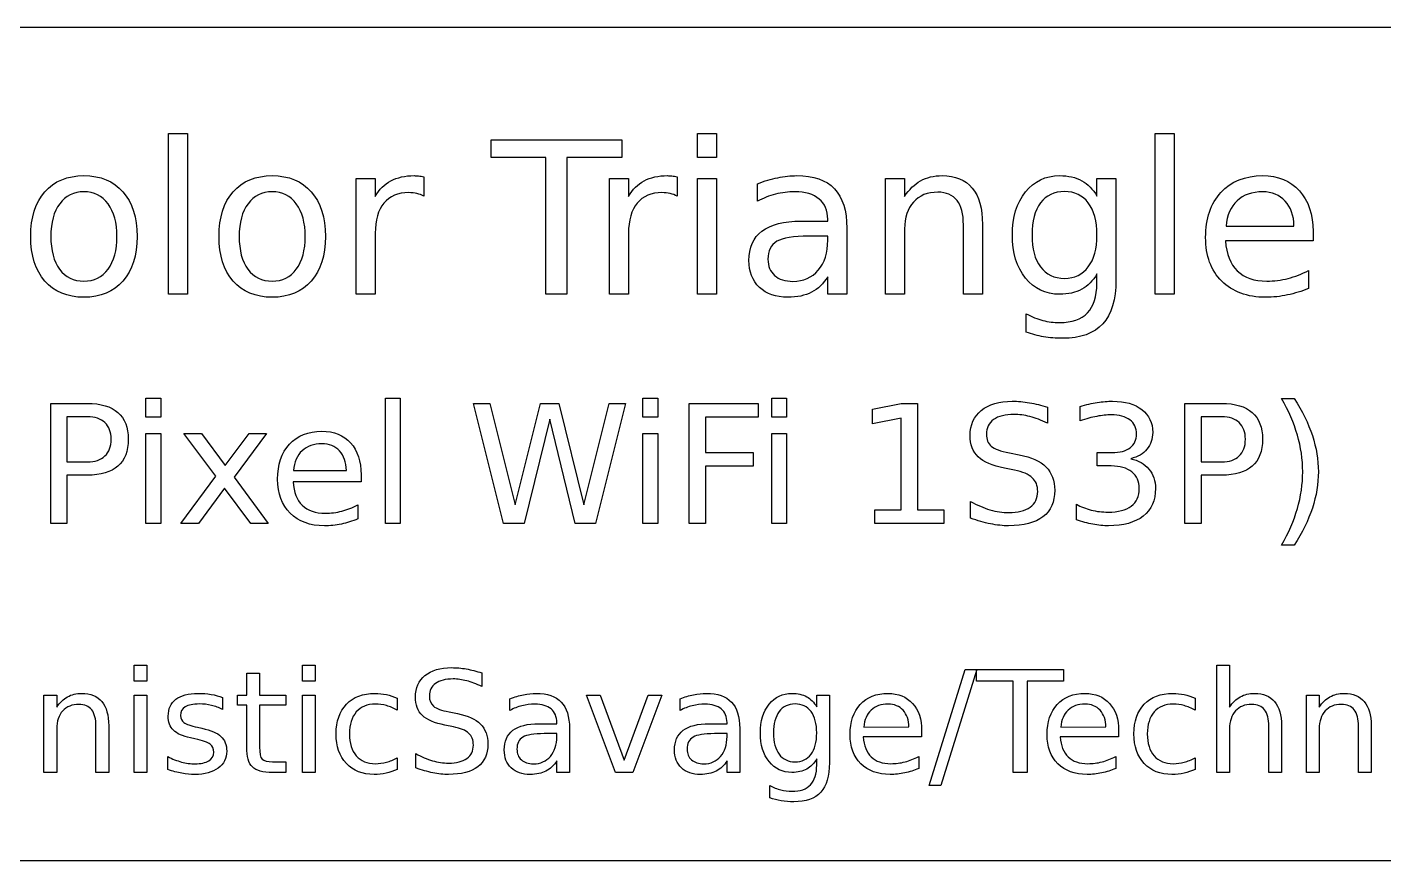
# Model space of a CAD drawing. Extents: x -29 to 538, y 574 to 910.
# Drawn here: x 142.74 to 183.41, y 573.68 to 598.68 of the extents above; entities that cross this region are included whole.
import ezdxf

# ---------------------------------------------------------------- set-up
doc = ezdxf.new("R2010")
doc.units = 0
doc.layers.get('0').update_dxf_attribs({"linetype": 'CONTINUOUS'})

msp = doc.modelspace()

# ---------------------------------------------------------------- linework, layer by layer
at = {"color": 7}
for p, q in [((111.646548, 598.683546), (203.396542, 598.683538)), ((146.983514, 590.673246), (146.983519, 595.497755)), ((146.983519, 595.497755), (147.554026, 595.497763)), ((147.554026, 595.497763), (147.55403, 590.673249)), ((156.648044, 595.302423), (160.564084, 595.302423)), ((156.648045, 594.775325), (156.648044, 595.302423)), ((160.564084, 595.302423), (160.564085, 594.775325)), ((162.833714, 595.497758), (163.404216, 595.497757)), ((162.833715, 594.775319), (162.833714, 595.497758)), ((163.404216, 595.497757), (163.404217, 594.775318)), ((176.550688, 595.497773), (177.121198, 595.497767)), ((176.550691, 590.673259), (176.550688, 595.497773)), ((177.121198, 595.497767), (177.121193, 590.673258)), ((158.291354, 594.77532), (156.648045, 594.775325)), ((158.291357, 590.673245), (158.291354, 594.77532)), ((160.564085, 594.775325), (158.920771, 594.775322)), ((158.920771, 594.775322), (158.920773, 590.673246)), ((163.404217, 594.775318), (162.833715, 594.775319)), ((144.447242, 594.229615), (144.447242, 594.229615)), ((150.090308, 594.229612), (150.090308, 594.229612)), ((152.604861, 594.145865), (153.178473, 594.14587)), ((152.604862, 590.673207), (152.604861, 594.145865)), ((153.178473, 594.14587), (153.178468, 593.606362)), ((154.635783, 594.198646), (154.638863, 593.6126)), ((160.195093, 590.673212), (160.195092, 594.145871)), ((160.195092, 594.145871), (160.768699, 594.145867)), ((160.768699, 594.145867), (160.768699, 593.606367)), ((162.226009, 594.198642), (162.229103, 593.612601)), ((162.833709, 590.673249), (162.833717, 594.145903)), ((162.833717, 594.145903), (163.404219, 594.145901)), ((163.404219, 594.145901), (163.40422, 590.673243)), ((168.467488, 590.673261), (168.467487, 594.14592)), ((168.467487, 594.14592), (169.041094, 594.145916)), ((169.041094, 594.145916), (169.041094, 593.606416)), ((174.80508, 594.145912), (175.375587, 594.14592)), ((174.805081, 593.618814), (174.80508, 594.145912)), ((175.375587, 594.14592), (175.375583, 591.104233)), ((144.447252, 593.745952), (144.447237, 593.745926)), ((150.090273, 593.74587), (150.090303, 593.745922)), ((164.632037, 593.460645), (164.632041, 593.987752)), ((165.940505, 592.865358), (166.740451, 592.865366)), ((166.740451, 592.865366), (166.740439, 592.921145)), ((153.178468, 592.502561), (153.178474, 590.673212)), ((160.768702, 592.502553), (160.7687, 590.673208)), ((167.310949, 592.654496), (167.310964, 592.654522)), ((167.310964, 592.654522), (167.310954, 590.673246)), ((169.041094, 592.635937), (169.0411, 590.673266)), ((170.805319, 590.673243), (170.805318, 592.750642)), ((171.37583, 592.769238), (171.375826, 590.673251)), ((171.37584, 592.769255), (171.37583, 592.769238)), ((174.805073, 592.44988), (174.805073, 592.44988)), ((178.677693, 592.716535), (180.711677, 592.719639)), ((181.28218, 592.552218), (181.282188, 592.552213)), ((181.282188, 592.552213), (181.282181, 592.273161)), ((166.740405, 592.418905), (166.17305, 592.418878)), ((166.740439, 592.291764), (166.740405, 592.418905)), ((181.282181, 592.273161), (178.659082, 592.27316)), ((174.805072, 591.001898), (174.805073, 591.28406)), ((181.148856, 591.389494), (181.148856, 590.849995)), ((166.740452, 590.673247), (166.740451, 591.200346)), ((147.55403, 590.673249), (146.983514, 590.673246)), ((153.178474, 590.673212), (152.604862, 590.673207)), ((158.920773, 590.673246), (158.291357, 590.673245)), ((160.7687, 590.673208), (160.195093, 590.673212)), ((163.40422, 590.673243), (162.833709, 590.673249)), ((167.310954, 590.673246), (166.740452, 590.673247)), ((169.0411, 590.673266), (168.467488, 590.673261)), ((171.375826, 590.673251), (170.805319, 590.673243)), ((177.121193, 590.673258), (176.550691, 590.673259)), ((172.690477, 589.535333), (172.69048, 590.090338)), ((146.30658, 587.553403), (146.750312, 587.553408)), ((146.306585, 586.991512), (146.30658, 587.553403)), ((146.750312, 587.553408), (146.750312, 586.991508)), ((153.483402, 587.553402), (153.927133, 587.553408)), ((153.483404, 583.801006), (153.483402, 587.553402)), ((153.927133, 587.553408), (153.927135, 583.801011)), ((161.200417, 587.553405), (161.644148, 587.55341)), ((161.200422, 586.991514), (161.200417, 587.553405)), ((161.644148, 587.55341), (161.644148, 586.99151)), ((165.058923, 586.991513), (165.058927, 587.5534)), ((165.058927, 587.5534), (165.502658, 587.553405)), ((165.502658, 587.553405), (165.502649, 586.991509)), ((143.451284, 583.801005), (143.451289, 587.401474)), ((143.451289, 587.401474), (144.55096, 587.40148)), ((156.12407, 587.401474), (156.61603, 587.401474)), ((157.025994, 583.801011), (156.12407, 587.401474)), ((156.61603, 587.401474), (157.373263, 584.35808)), ((157.373263, 584.35808), (158.128079, 587.40148)), ((158.128079, 587.40148), (158.675508, 587.401475)), ((158.675508, 587.401475), (159.432741, 584.358081)), ((159.432741, 584.358081), (160.187558, 587.401481)), ((160.681928, 587.401475), (159.777597, 583.801009)), ((160.187558, 587.401481), (160.681928, 587.401475)), ((162.589478, 583.801009), (162.589483, 587.401478)), ((162.589483, 587.401478), (164.658603, 587.401478)), ((164.658603, 587.401478), (164.658609, 586.991509)), ((168.078202, 586.784118), (168.078206, 587.227844)), ((168.078206, 587.227844), (168.939137, 587.401481)), ((168.939137, 587.401481), (169.426267, 587.401475)), ((169.426267, 587.401475), (169.426269, 584.210979)), ((173.323369, 587.283314), (173.323365, 586.808226)), ((173.323447, 587.283349), (173.323369, 587.283314)), ((174.299965, 586.878028), (174.299968, 587.312113)), ((177.444707, 587.401441), (178.544386, 587.401441)), ((177.444716, 583.800976), (177.444707, 587.401441)), ((180.336143, 587.548575), (180.336187, 587.54855)), ((180.336187, 587.54855), (180.722029, 587.548549)), ((143.938423, 587.001155), (143.938422, 585.648273)), ((144.55095, 587.001162), (143.938423, 587.001155)), ((146.750312, 586.991508), (146.306585, 586.991512)), ((158.405412, 586.926394), (157.638538, 583.801009)), ((159.165053, 583.801012), (158.405412, 586.926394)), ((161.644148, 586.99151), (161.200422, 586.991514)), ((164.658609, 586.991509), (163.076616, 586.991517)), ((163.076616, 586.991517), (163.076621, 585.930425)), ((165.502649, 586.991509), (165.058923, 586.991513)), ((168.943958, 586.957752), (168.078202, 586.784118)), ((168.943959, 584.210973), (168.943958, 586.957752)), ((177.931855, 587.001125), (177.931849, 585.648235)), ((178.544376, 587.001124), (177.931855, 587.001125)), ((146.306582, 586.501966), (146.750309, 586.501963)), ((146.306582, 583.801006), (146.306582, 586.501966)), ((146.750309, 586.501963), (146.750309, 583.801003)), ((147.442426, 586.501965), (147.965738, 586.501969)), ((148.402233, 585.21418), (147.442426, 586.501965)), ((147.965738, 586.501969), (148.681975, 585.539747)), ((148.681975, 585.539747), (149.39821, 586.501962)), ((149.921522, 586.501966), (148.944836, 585.187655)), ((149.39821, 586.501962), (149.921522, 586.501966)), ((161.200414, 586.50196), (161.644145, 586.501965)), ((161.200419, 583.801008), (161.200414, 586.50196)), ((161.644145, 586.501965), (161.644145, 583.801005)), ((165.058929, 586.501963), (165.502655, 586.501959)), ((165.058929, 583.801003), (165.058929, 586.501963)), ((165.502655, 586.501959), (165.50266, 583.801008)), ((163.076621, 585.930425), (164.504267, 585.930421)), ((164.504267, 585.930421), (164.504265, 585.520458)), ((174.813622, 585.525148), (174.813623, 585.92547)), ((174.813623, 585.92547), (175.252533, 585.925464)), ((143.938422, 585.648273), (144.550967, 585.648271)), ((164.504265, 585.520458), (163.076614, 585.520453)), ((163.076614, 585.520453), (163.076622, 583.801007)), ((172.182719, 585.92075), (172.476934, 585.860466)), ((175.233236, 585.52514), (174.813622, 585.525148)), ((175.819256, 585.742177), (175.819316, 585.742281)), ((177.931849, 585.648235), (178.544384, 585.648237)), ((143.938421, 585.247951), (143.938419, 583.801008)), ((144.550965, 585.247948), (143.938421, 585.247951)), ((147.353203, 583.801006), (148.402233, 585.21418)), ((148.944836, 585.187655), (149.972166, 583.801004)), ((150.729361, 585.390244), (152.311383, 585.392646)), ((152.755111, 585.262425), (152.755106, 585.262417)), ((152.755106, 585.262417), (152.755107, 585.045378)), ((172.3347, 585.397508), (172.038072, 585.455375)), ((177.931847, 585.247913), (177.931846, 583.80097)), ((178.544383, 585.247915), (177.931847, 585.247913)), ((148.662684, 584.862094), (147.876515, 583.80101)), ((149.448859, 583.801009), (148.662684, 584.862094)), ((152.755107, 585.045378), (150.714925, 585.04538)), ((152.651412, 584.358074), (152.651418, 583.938464)), ((171.020363, 583.96017), (171.020364, 584.461771)), ((174.191443, 583.909421), (174.191439, 584.379675)), ((168.148139, 584.210973), (168.943959, 584.210973)), ((168.148146, 583.801004), (168.148139, 584.210973)), ((169.426269, 584.210979), (170.222089, 584.210979)), ((170.222089, 584.210979), (170.22209, 583.801002)), ((143.938419, 583.801008), (143.451284, 583.801005)), ((146.750309, 583.801003), (146.306582, 583.801006)), ((147.876515, 583.80101), (147.353203, 583.801006)), ((149.972166, 583.801004), (149.448859, 583.801009)), ((153.927135, 583.801011), (153.483404, 583.801006)), ((157.638538, 583.801009), (157.025994, 583.801011)), ((159.777597, 583.801009), (159.165053, 583.801012)), ((161.644145, 583.801005), (161.200419, 583.801008)), ((163.076622, 583.801007), (162.589478, 583.801009)), ((165.50266, 583.801008), (165.058929, 583.801003)), ((170.22209, 583.801002), (168.148146, 583.801004)), ((177.931846, 583.80097), (177.444716, 583.800976)), ((180.721989, 583.149879), (180.336141, 583.149871)), ((145.951888, 579.551578), (146.332225, 579.55158)), ((145.951891, 579.069963), (145.951888, 579.551578)), ((146.332225, 579.55158), (146.332222, 579.069956)), ((150.995505, 579.55158), (151.375851, 579.551577)), ((150.995517, 579.069959), (150.995505, 579.55158)), ((151.375851, 579.551577), (151.375853, 579.069961)), ((169.778852, 575.94249), (170.853728, 579.421351)), ((171.205127, 579.421351), (170.130251, 575.942491)), ((170.853728, 579.421351), (171.205127, 579.421351)), ((171.196857, 579.421346), (173.807546, 579.421352)), ((171.196857, 579.069947), (171.196857, 579.421346)), ((173.807546, 579.421352), (173.807546, 579.069954)), ((178.398489, 576.33524), (178.398493, 579.551587)), ((178.398493, 579.551587), (178.780895, 579.551586)), ((178.780895, 579.551586), (178.780899, 578.290673)), ((146.332222, 579.069956), (145.951891, 579.069963)), ((149.327388, 578.650335), (149.32739, 579.307658)), ((149.32739, 579.307658), (149.709801, 579.307675)), ((149.709801, 579.307675), (149.709799, 578.650351)), ((151.375853, 579.069961), (150.995517, 579.069959)), ((156.367791, 579.320071), (156.367797, 578.912862)), ((156.367865, 579.319959), (156.367791, 579.320071)), ((172.292392, 579.06995), (171.196857, 579.069947)), ((172.292396, 576.335236), (172.292392, 579.06995)), ((172.712011, 579.069951), (172.71201, 576.335228)), ((173.807546, 579.069954), (172.712011, 579.069951)), ((143.250253, 576.335249), (143.250255, 578.650353)), ((143.250255, 578.650353), (143.632657, 578.650352)), ((143.632657, 578.650352), (143.632654, 578.290688)), ((145.951889, 576.33524), (145.951891, 578.650344)), ((145.951891, 578.650344), (146.332228, 578.650346)), ((146.332228, 578.650346), (146.332226, 576.335242)), ((149.048339, 578.354748), (149.048335, 578.650342)), ((149.048335, 578.650342), (149.327388, 578.650335)), ((149.709799, 578.650351), (150.493213, 578.650343)), ((150.493213, 578.650343), (150.493216, 578.354749)), ((150.995507, 576.335241), (150.995509, 578.650345)), ((150.995509, 578.650345), (151.375845, 578.650348)), ((151.375845, 578.650348), (151.375852, 576.335239)), ((159.511785, 578.650348), (159.914867, 578.650347)), ((160.379952, 576.335238), (159.511785, 578.650348)), ((159.914867, 578.650347), (160.638337, 576.707314)), ((160.638337, 576.707314), (161.361801, 578.65035)), ((161.764878, 578.65034), (160.896715, 576.335237)), ((161.361801, 578.65035), (161.764878, 578.65034)), ((166.409601, 578.298917), (166.409606, 578.650324)), ((166.409606, 578.650324), (166.789937, 578.650318)), ((166.789937, 578.650318), (166.789893, 576.622562)), ((181.085659, 576.335234), (181.085661, 578.650338)), ((181.085661, 578.650338), (181.468063, 578.650337)), ((181.468063, 578.650337), (181.46806, 578.290673)), ((148.601863, 578.582129), (148.60186, 578.222465)), ((148.602199, 578.581912), (148.601863, 578.582129)), ((149.327382, 578.354746), (149.048339, 578.354748)), ((149.327389, 577.097977), (149.327382, 578.354746)), ((149.709803, 578.354757), (149.709796, 577.097985)), ((150.493216, 578.354749), (149.709803, 578.354757)), ((153.835636, 578.56143), (153.835642, 578.561461)), ((153.835642, 578.561461), (153.835645, 578.205926)), ((157.21321, 578.193499), (157.213209, 578.544898)), ((162.314702, 578.193504), (162.314702, 578.544902)), ((177.74734, 578.561416), (177.747355, 578.561442)), ((177.747355, 578.561442), (177.747358, 578.205907)), ((155.390099, 578.152179), (155.642258, 578.100472)), ((158.085512, 577.796651), (158.618819, 577.796646)), ((158.618819, 577.796646), (158.618811, 577.833832)), ((163.187013, 577.79665), (163.720312, 577.796651)), ((163.720312, 577.796651), (163.720304, 577.833837)), ((143.632659, 577.643695), (143.632655, 576.335248)), ((144.808806, 576.335242), (144.808808, 577.720165)), ((145.18916, 577.732595), (145.189145, 577.732569)), ((145.189145, 577.732569), (145.189151, 576.335239)), ((147.849902, 577.688934), (147.980154, 577.660037)), ((155.520388, 577.703607), (155.266121, 577.753182)), ((158.618831, 577.499027), (158.240545, 577.498996)), ((158.618851, 577.414261), (158.618831, 577.499027)), ((158.999155, 577.656087), (158.99915, 576.335239)), ((158.999154, 577.656065), (158.999155, 577.656087)), ((163.720324, 577.499031), (163.342046, 577.498995)), ((163.720343, 577.414265), (163.720324, 577.499031)), ((164.100632, 577.656065), (164.100647, 577.656091)), ((164.100647, 577.656091), (164.100652, 576.335239)), ((166.409561, 577.519667), (166.409561, 577.519667)), ((169.553533, 577.401846), (167.804796, 577.401845)), ((167.817254, 577.697403), (169.173205, 577.699498)), ((169.55353, 577.587882), (169.553548, 577.587872)), ((169.553548, 577.587872), (169.553533, 577.401846)), ((175.457036, 577.401833), (173.708312, 577.401835)), ((173.720767, 577.697407), (175.076721, 577.699489)), ((175.457055, 577.587867), (175.457036, 577.401833)), ((175.457038, 577.587877), (175.457055, 577.587867)), ((178.780895, 577.643686), (178.780891, 576.335239)), ((179.957037, 576.335224), (179.957044, 577.720156)), ((180.337401, 577.732594), (180.337381, 577.732559)), ((180.337381, 577.732559), (180.337382, 576.335221)), ((181.468064, 577.64368), (181.468061, 576.335233)), ((182.644212, 576.335227), (182.644214, 577.72015)), ((183.024566, 577.73258), (183.024551, 577.732554)), ((183.024551, 577.732554), (183.024557, 576.335224)), ((147.773336, 577.341719), (147.641042, 577.372719)), ((146.956952, 576.41982), (146.956951, 576.812558)), ((150.102537, 576.653552), (150.493209, 576.653556)), ((150.493209, 576.653556), (150.493205, 576.335231)), ((153.835617, 576.775477), (153.835617, 576.424078)), ((154.393805, 576.471647), (154.393797, 576.901593)), ((158.618814, 576.335237), (158.618818, 576.686645)), ((163.720315, 576.335237), (163.720314, 576.686635)), ((166.409563, 576.554371), (166.409607, 576.742446)), ((169.464648, 576.812733), (169.46464, 576.453059)), ((175.368151, 576.812719), (175.368157, 576.45305)), ((177.747329, 576.775458), (177.74733, 576.424059)), ((143.632655, 576.335248), (143.250253, 576.335249)), ((145.189151, 576.335239), (144.808806, 576.335242)), ((146.332226, 576.335242), (145.951889, 576.33524)), ((150.493205, 576.335231), (150.102538, 576.335235)), ((151.375852, 576.335239), (150.995507, 576.335241)), ((158.99915, 576.335239), (158.618814, 576.335237)), ((160.896715, 576.335237), (160.379952, 576.335238)), ((164.100652, 576.335239), (163.720315, 576.335237)), ((172.71201, 576.335228), (172.292396, 576.335236)), ((178.780891, 576.335239), (178.398489, 576.33524)), ((180.337382, 576.335221), (179.957037, 576.335224)), ((181.468061, 576.335233), (181.085659, 576.335234)), ((183.024557, 576.335224), (182.644212, 576.335227)), ((164.999843, 575.576663), (164.999843, 575.946664)), ((170.130251, 575.942491), (169.778852, 575.94249)), ((238.597809, 573.68354), (76.445281, 573.683543))]:
    msp.add_line(p, q, dxfattribs=at)
for points in [[(143.275216, 593.745926), (143.558406, 594.068386), (143.949082, 594.229615), (144.447242, 594.229615)], [(144.447242, 594.229615), (144.943333, 594.229616), (145.332973, 594.068386), (145.616162, 593.745923)], [(148.918282, 593.745923), (149.201466, 594.068386), (149.592142, 594.229615), (150.090308, 594.229612)], [(150.090308, 594.229612), (150.586399, 594.229613), (150.97604, 594.068385), (151.259232, 593.745928)], [(153.178468, 593.606362), (153.298584, 593.817075), (153.454647, 593.973138), (153.646659, 594.074552)], [(153.646659, 594.074552), (153.838898, 594.177906), (154.072477, 594.229584), (154.347396, 594.229584)], [(154.347396, 594.229584), (154.386641, 594.229558), (154.430054, 594.226472), (154.477635, 594.220324)], [(154.477635, 594.220324), (154.525205, 594.216185), (154.577921, 594.208958), (154.635783, 594.198646)], [(160.768699, 593.606367), (160.888814, 593.81708), (161.044878, 593.973143), (161.23689, 594.074558)], [(161.23689, 594.074558), (161.429125, 594.177906), (161.662703, 594.22958), (161.937622, 594.229581)], [(161.937622, 594.229581), (161.9769, 594.229613), (162.020316, 594.226524), (162.067869, 594.220316)], [(162.067869, 594.220316), (162.115439, 594.216176), (162.168152, 594.208952), (162.226009, 594.198642)], [(164.632041, 593.987752), (164.840812, 594.068367), (165.043382, 594.128309), (165.239752, 594.167579)], [(165.239752, 594.167579), (165.436124, 594.208918), (165.627326, 594.22959), (165.813359, 594.229594)], [(165.813359, 594.229594), (166.315653, 594.229594), (166.690824, 594.099368), (166.93887, 593.838918)], [(169.041094, 593.606416), (169.177498, 593.815207), (169.337695, 593.97127), (169.521686, 594.074606)], [(169.521686, 594.074606), (169.707722, 594.177962), (169.921662, 594.229638), (170.163508, 594.229635)], [(170.163508, 594.229635), (170.562451, 594.229637), (170.864241, 594.105613), (171.068878, 593.857561)], [(172.662583, 593.742839), (172.92301, 594.067379), (173.26614, 594.229643), (173.691972, 594.229633)], [(173.691972, 594.229633), (173.948283, 594.22963), (174.168425, 594.178987), (174.352398, 594.077705)], [(174.352398, 594.077705), (174.536235, 593.976186), (174.687129, 593.823222), (174.805081, 593.618814)], [(178.522666, 593.727341), (178.830654, 594.062204), (179.245097, 594.229634), (179.765996, 594.22963)], [(179.765996, 594.22963), (180.233151, 594.229633), (180.60212, 594.07874), (180.872902, 593.776949)], [(142.853535, 592.406474), (142.853535, 592.976981), (142.994096, 593.423465), (143.275216, 593.745926)], [(144.447237, 593.745926), (144.141312, 593.745928), (143.899466, 593.626039), (143.721699, 593.386258)], [(145.16966, 593.38314), (144.991893, 593.624985), (144.75109, 593.745922), (144.447252, 593.745952)], [(145.616162, 593.745923), (145.899345, 593.423463), (146.040936, 592.97698), (146.040936, 592.406474)], [(148.496601, 592.406471), (148.496605, 592.976983), (148.637165, 593.423467), (148.918282, 593.745923)], [(150.090303, 593.745922), (149.784378, 593.745925), (149.542532, 593.626036), (149.364765, 593.386255)], [(150.812731, 593.383145), (150.634964, 593.62499), (150.394144, 593.745898), (150.090273, 593.74587)], [(151.259232, 593.745928), (151.542415, 593.423469), (151.684007, 592.976986), (151.684007, 592.406479)], [(154.179956, 593.721089), (153.857493, 593.721087), (153.609447, 593.615666), (153.435819, 593.404826)], [(154.428026, 593.69322), (154.353626, 593.711849), (154.270936, 593.721139), (154.179956, 593.721089)], [(154.638863, 593.6126), (154.574781, 593.649806), (154.504502, 593.676679), (154.428026, 593.69322)], [(161.770195, 593.721089), (161.447732, 593.721087), (161.199684, 593.615668), (161.026049, 593.404831)], [(162.018266, 593.69322), (161.943866, 593.711849), (161.861176, 593.721139), (161.770195, 593.721089)], [(162.229103, 593.612601), (162.16502, 593.649807), (162.094741, 593.67668), (162.018266, 593.69322)], [(165.174642, 593.674585), (164.986539, 593.627048), (164.805671, 593.555735), (164.632037, 593.460645)], [(165.754447, 593.745897), (165.556011, 593.745902), (165.362743, 593.722132), (165.174642, 593.674585)], [(166.479992, 593.528857), (166.308424, 593.67356), (166.066576, 593.745907), (165.754447, 593.745897)], [(166.93887, 593.838918), (167.18692, 593.578473), (167.310946, 593.183666), (167.310949, 592.654496)], [(170.036382, 593.733545), (169.728393, 593.733546), (169.485514, 593.635361), (169.307746, 593.43899)], [(170.61308, 593.488576), (170.484928, 593.651877), (170.292695, 593.733533), (170.036382, 593.733545)], [(171.068878, 593.857561), (171.273521, 593.611586), (171.375841, 593.248817), (171.37584, 592.769255)], [(172.271902, 592.449899), (172.271902, 592.987327), (172.40213, 593.418307), (172.662583, 593.742839)], [(173.831517, 593.752172), (173.525593, 593.752175), (173.286849, 593.638485), (173.115286, 593.411103)], [(174.547729, 593.411067), (174.378227, 593.638441), (174.139489, 593.752142), (173.831517, 593.752172)], [(178.063777, 592.375481), (178.063773, 592.943927), (178.216736, 593.394547), (178.522666, 593.727341)], [(179.772199, 593.745936), (179.45387, 593.745933), (179.198588, 593.656018), (179.006353, 593.47619)], [(180.448123, 593.466889), (180.278624, 593.652922), (180.053316, 593.745938), (179.772199, 593.745936)], [(180.872902, 593.776949), (181.145757, 593.477227), (181.282183, 593.068983), (181.28218, 592.552218)], [(143.721699, 593.386258), (143.543958, 593.148533), (143.455076, 592.821939), (143.455054, 592.406475)], [(145.436311, 592.406453), (145.436313, 592.817803), (145.347429, 593.143365), (145.16966, 593.38314)], [(149.364765, 593.386255), (149.187023, 593.14853), (149.098142, 592.821936), (149.09812, 592.406471)], [(151.079382, 592.406458), (151.079381, 592.817802), (150.990497, 593.143364), (150.812731, 593.383145)], [(153.435819, 593.404826), (153.264247, 593.196055), (153.178463, 592.8953), (153.178468, 592.502561)], [(161.026049, 593.404831), (160.854478, 593.196061), (160.768695, 592.895301), (160.768702, 592.502553)], [(166.740439, 592.921145), (166.740438, 593.183663), (166.653622, 593.386233), (166.479992, 593.528857)], [(169.307746, 593.43899), (169.130006, 593.242602), (169.041122, 592.974918), (169.041094, 592.635937)], [(170.805318, 592.750642), (170.805321, 593.079299), (170.741241, 593.325277), (170.61308, 593.488576)], [(173.115286, 593.411103), (172.945762, 593.183745), (172.861011, 592.863353), (172.861034, 592.449926)], [(174.805073, 592.44988), (174.805073, 592.863294), (174.719292, 593.18369), (174.547729, 593.411067)], [(179.006353, 593.47619), (178.816184, 593.296355), (178.706631, 593.043136), (178.677693, 592.716535)], [(180.711677, 592.719639), (180.707539, 593.031765), (180.619688, 593.280848), (180.448123, 593.466889)], [(164.768476, 592.567704), (165.030994, 592.766145), (165.42167, 592.865363), (165.940505, 592.865358)], [(164.377805, 591.684042), (164.377808, 592.074714), (164.508031, 592.369268), (164.768476, 592.567704)], [(172.66258, 591.160053), (172.402128, 591.484577), (172.271902, 591.914526), (172.271902, 592.449899)], [(172.861034, 592.449926), (172.861036, 592.038582), (172.945786, 591.719221), (173.115285, 591.491842)], [(174.547728, 591.491805), (174.71927, 591.719192), (174.805052, 592.03855), (174.805073, 592.44988)], [(143.275214, 591.067022), (142.994093, 591.391547), (142.853534, 591.838031), (142.853535, 592.406474)], [(143.455054, 592.406475), (143.455052, 591.990991), (143.542901, 591.663363), (143.7186, 591.42359)], [(145.169666, 591.42667), (145.347439, 591.666448), (145.43632, 591.993042), (145.436311, 592.406453)], [(146.040936, 592.406474), (146.040938, 591.838037), (145.899346, 591.391552), (145.616159, 591.067019)], [(148.91828, 591.067019), (148.637162, 591.39155), (148.496603, 591.838034), (148.496601, 592.406471)], [(149.09812, 592.406471), (149.098121, 591.990994), (149.18597, 591.663366), (149.361666, 591.423587)], [(150.812732, 591.426666), (150.990504, 591.666444), (151.079388, 591.993042), (151.079382, 592.406458)], [(151.684007, 592.406479), (151.684005, 591.838036), (151.542411, 591.391548), (151.259225, 591.067016)], [(165.214965, 592.260745), (165.037198, 592.155325), (164.948307, 591.975494), (164.948291, 591.721254)], [(166.17305, 592.418878), (165.712093, 592.418877), (165.392731, 592.366166), (165.214965, 592.260745)], [(166.45208, 591.395692), (166.644292, 591.621014), (166.740412, 591.919704), (166.740439, 592.291764)], [(178.547467, 591.067037), (178.225002, 591.389498), (178.063772, 591.825646), (178.063777, 592.375481)], [(178.659082, 592.27316), (178.683889, 591.880419), (178.801712, 591.580696), (179.012553, 591.373989)], [(164.690961, 590.880984), (164.482192, 591.081492), (164.377806, 591.349178), (164.377805, 591.684042)], [(164.948291, 591.721254), (164.948292, 591.518681), (165.014438, 591.35745), (165.146731, 591.237561)], [(143.7186, 591.42359), (143.896368, 591.185879), (144.139243, 591.067017), (144.447225, 591.067004)], [(144.447225, 591.067004), (144.751085, 591.067), (144.991899, 591.186889), (145.169666, 591.42667)], [(149.361666, 591.423587), (149.539434, 591.185876), (149.782308, 591.067014), (150.09029, 591.067001)], [(150.09029, 591.067001), (150.394155, 591.067003), (150.634968, 591.186891), (150.812732, 591.426666)], [(165.146731, 591.237561), (165.281089, 591.119729), (165.462991, 591.060819), (165.692437, 591.060831)], [(165.692437, 591.060831), (166.008693, 591.06083), (166.261907, 591.17245), (166.45208, 591.395692)], [(173.115285, 591.491842), (173.286848, 591.264464), (173.525585, 591.150762), (173.831497, 591.150736)], [(173.831497, 591.150736), (174.139485, 591.150735), (174.378229, 591.264425), (174.547728, 591.491805)], [(174.805073, 591.28406), (174.687245, 591.079417), (174.53635, 590.926451), (174.352386, 590.825163)], [(179.012553, 591.373989), (179.225459, 591.169353), (179.521047, 591.067034), (179.899318, 591.067031)], [(180.534944, 591.147649), (180.741646, 591.201399), (180.946283, 591.282015), (181.148856, 591.389494)], [(144.447238, 590.583327), (143.949077, 590.583328), (143.558402, 590.744559), (143.275214, 591.067022)], [(145.616159, 591.067019), (145.332975, 590.744556), (144.943335, 590.583325), (144.447238, 590.583327)], [(150.090309, 590.583333), (149.592145, 590.583327), (149.201468, 590.744556), (148.91828, 591.067019)], [(151.259225, 591.067016), (150.976038, 590.744562), (150.5864, 590.583334), (150.090309, 590.583333)], [(165.540526, 590.583334), (165.18499, 590.583328), (164.901802, 590.682545), (164.690961, 590.880984)], [(166.740451, 591.200346), (166.610247, 590.989492), (166.447983, 590.833429), (166.253659, 590.732156)], [(173.691965, 590.67324), (173.26615, 590.673241), (172.923022, 590.835512), (172.66258, 591.160053)], [(174.352386, 590.825163), (174.16842, 590.723884), (173.948279, 590.673243), (173.691965, 590.67324)], [(174.526015, 590.118238), (174.712027, 590.312553), (174.805045, 590.607106), (174.805072, 591.001898)], [(175.375583, 591.104233), (175.375584, 590.513048), (175.244326, 590.073796), (174.981808, 589.786474)], [(179.865214, 590.583341), (179.311245, 590.583346), (178.871996, 590.744578), (178.547467, 591.067037)], [(179.899318, 591.067031), (180.118426, 591.067031), (180.330301, 591.093903), (180.534944, 591.147649)], [(181.148856, 590.849995), (180.944217, 590.763176), (180.734412, 590.69703), (180.519441, 590.651557)], [(166.253659, 590.732156), (166.059359, 590.63294), (165.821649, 590.583333), (165.540526, 590.583334)], [(180.519441, 590.651557), (180.304465, 590.606086), (180.086389, 590.583348), (179.865214, 590.583341)], [(172.69048, 590.090338), (172.857768, 589.999143), (173.023132, 589.931961), (173.18657, 589.888791)], [(173.685764, 589.823681), (174.059901, 589.823679), (174.339985, 589.921865), (174.526015, 590.118238)], [(173.18657, 589.888791), (173.349869, 589.845394), (173.516268, 589.82369), (173.685764, 589.823681)], [(174.981808, 589.786474), (174.719291, 589.497089), (174.317248, 589.352396), (173.775677, 589.352394)], [(173.208276, 589.398906), (173.03052, 589.427864), (172.85792, 589.473339), (172.690477, 589.535333)], [(173.775677, 589.352394), (173.575177, 589.352398), (173.386043, 589.367902), (173.208276, 589.398906)], [(144.55096, 587.40148), (144.954496, 587.401478), (145.259156, 587.309837), (145.464939, 587.126557)], [(171.005928, 586.439309), (171.005926, 586.757638), (171.117664, 587.00844), (171.341142, 587.191716)], [(171.341142, 587.191716), (171.566221, 587.37499), (171.875706, 587.466628), (172.269598, 587.466629)], [(172.269598, 587.466629), (172.438409, 587.466631), (172.610433, 587.451359), (172.785671, 587.420814)], [(172.785671, 587.420814), (172.960899, 587.390237), (173.140158, 587.344416), (173.323447, 587.283349)], [(174.299968, 587.312113), (174.484853, 587.363556), (174.657683, 587.40214), (174.818459, 587.427865)], [(174.818459, 587.427865), (174.980832, 587.453584), (175.133564, 587.466444), (175.276656, 587.466445)], [(175.276656, 587.466445), (175.646429, 587.466445), (175.939031, 587.38204), (176.154461, 587.213228)], [(176.154461, 587.213228), (176.369904, 587.046041), (176.477623, 586.819355), (176.477616, 586.53317)], [(178.544386, 587.401441), (178.947923, 587.40144), (179.252584, 587.309802), (179.45837, 587.126528)], [(180.81363, 586.451306), (180.709132, 586.813045), (180.54997, 587.178801), (180.336143, 587.548575)], [(180.722029, 587.548549), (180.963189, 587.16913), (181.143255, 586.797747), (181.262228, 586.434401)], [(145.07667, 586.825116), (144.952875, 586.94247), (144.777635, 587.001152), (144.55095, 587.001162)], [(145.262361, 586.325922), (145.262365, 586.541356), (145.200468, 586.707754), (145.07667, 586.825116)], [(145.464939, 587.126557), (145.672319, 586.944857), (145.77602, 586.677979), (145.776041, 586.325922)], [(171.710027, 586.916744), (171.566937, 586.81385), (171.4954, 586.667544), (171.495416, 586.477826)], [(172.324971, 587.071078), (172.0597, 587.071081), (171.854718, 587.019636), (171.710027, 586.916744)], [(172.800049, 587.005978), (172.636064, 587.049386), (172.477704, 587.071086), (172.324971, 587.071078)], [(173.323365, 586.808226), (173.138474, 586.896652), (172.964035, 586.962569), (172.800049, 587.005978)], [(174.803982, 587.013071), (174.651251, 586.984133), (174.483246, 586.939119), (174.299965, 586.878028)], [(175.23325, 587.056484), (175.099806, 587.056486), (174.956717, 587.042015), (174.803982, 587.013071)], [(175.79514, 586.906967), (175.664907, 587.006637), (175.47761, 587.056476), (175.23325, 587.056484)], [(175.992885, 586.482531), (175.99289, 586.667419), (175.926975, 586.808898), (175.79514, 586.906967)], [(179.070102, 586.825087), (178.946306, 586.94244), (178.771065, 587.001119), (178.544376, 587.001124)], [(179.255792, 586.325892), (179.255793, 586.54132), (179.193896, 586.707718), (179.070102, 586.825087)], [(179.45837, 587.126528), (179.665751, 586.944828), (179.76945, 586.677946), (179.769467, 586.325883)], [(150.60882, 586.1764), (150.848367, 586.436854), (151.170711, 586.567079), (151.575854, 586.567073)], [(151.575854, 586.567073), (151.939194, 586.567077), (152.226171, 586.449715), (152.436784, 586.214988)], [(171.249496, 585.79542), (171.087115, 585.949755), (171.005926, 586.164384), (171.005928, 586.439309)], [(171.495416, 586.477826), (171.49542, 586.318659), (171.542848, 586.198081), (171.6377, 586.11609)], [(175.80237, 586.067749), (175.929352, 586.164222), (175.992857, 586.302483), (175.992885, 586.482531)], [(176.477616, 586.53317), (176.477618, 586.333814), (176.420544, 586.165005), (176.306393, 586.026743)], [(180.972789, 585.351638), (180.972793, 585.723018), (180.91974, 586.089574), (180.81363, 586.451306)], [(181.262228, 586.434401), (181.382806, 586.071061), (181.443095, 585.710131), (181.443095, 585.351612)], [(145.076678, 585.82431), (145.200479, 585.941673), (145.262373, 586.108877), (145.262361, 586.325922)], [(145.776041, 586.325922), (145.77604, 585.970613), (145.672343, 585.702124), (145.464949, 585.520455)], [(150.251903, 585.124963), (150.251903, 585.567082), (150.370875, 585.917561), (150.60882, 586.1764)], [(150.98502, 585.981059), (150.837132, 585.841176), (150.751912, 585.644238), (150.729361, 585.390244)], [(151.580679, 586.190869), (151.333089, 586.190871), (151.134536, 586.120934), (150.98502, 585.981059)], [(152.106402, 585.97383), (151.974571, 586.118531), (151.79933, 586.190878), (151.580679, 586.190869)], [(152.311383, 585.392646), (152.308168, 585.635411), (152.239841, 585.829139), (152.106402, 585.97383)], [(152.436784, 586.214988), (152.649005, 585.981872), (152.755114, 585.664351), (152.755111, 585.262425)], [(171.6377, 586.11609), (171.734156, 586.03569), (171.915829, 585.970577), (172.182719, 585.92075)], [(175.252533, 585.925464), (175.49208, 585.925464), (175.675359, 585.972893), (175.80237, 586.067749)], [(176.306393, 586.026743), (176.192237, 585.890086), (176.029858, 585.795231), (175.819256, 585.742177)], [(179.070109, 585.82428), (179.193907, 585.941638), (179.255801, 586.108841), (179.255792, 586.325892)], [(179.769467, 586.325883), (179.76946, 585.970578), (179.66576, 585.702091), (179.458367, 585.520422)], [(145.464949, 585.520455), (145.259157, 585.338786), (144.954496, 585.24795), (144.550965, 585.247948)], [(144.550967, 585.648271), (144.777649, 585.648269), (144.952886, 585.706949), (145.076678, 585.82431)], [(172.038072, 585.455375), (171.674729, 585.527726), (171.411871, 585.641075), (171.249496, 585.79542)], [(172.476934, 585.860466), (172.840273, 585.791334), (173.10796, 585.669155), (173.279995, 585.493928)], [(175.853006, 585.344273), (175.705097, 585.464848), (175.498507, 585.525137), (175.233236, 585.52514)], [(175.819316, 585.742281), (176.052436, 585.692444), (176.234092, 585.58872), (176.364282, 585.431109)], [(179.458367, 585.520422), (179.25258, 585.338749), (178.947919, 585.247914), (178.544383, 585.247915)], [(178.544384, 585.648237), (178.771072, 585.648233), (178.946314, 585.706914), (179.070109, 585.82428)], [(150.628111, 584.107274), (150.377305, 584.358079), (150.251902, 584.697308), (150.251903, 585.124963)], [(172.86763, 585.17319), (172.759918, 585.272867), (172.582274, 585.34764), (172.3347, 585.397508)], [(173.031613, 584.758397), (173.031619, 584.935248), (172.976958, 585.073512), (172.86763, 585.17319)], [(173.279995, 585.493928), (173.453638, 585.320314), (173.540453, 585.087194), (173.540439, 584.79457)], [(176.077286, 584.847498), (176.077285, 585.059709), (176.002525, 585.225301), (175.853006, 585.344273)], [(176.364282, 585.431109), (176.496112, 585.273552), (176.562029, 585.079017), (176.562033, 584.847505)], [(180.813624, 584.247136), (180.919736, 584.612087), (180.972791, 584.980255), (180.972789, 585.351638)], [(181.443095, 585.351612), (181.443092, 584.991486), (181.382801, 584.628947), (181.262224, 584.263994)], [(150.714925, 585.04538), (150.734217, 584.739916), (150.825859, 584.506796), (150.989849, 584.346022)], [(172.80492, 584.290554), (172.956046, 584.399886), (173.031611, 584.555833), (173.031613, 584.758397)], [(173.540439, 584.79457), (173.540442, 584.445695), (173.423084, 584.181225), (173.188365, 584.00116)], [(175.836116, 584.32178), (175.99689, 584.442354), (176.077279, 584.617593), (176.077286, 584.847498)], [(176.562033, 584.847505), (176.56203, 584.492206), (176.439835, 584.217292), (176.195449, 584.022763)], [(150.989849, 584.346022), (151.155427, 584.186839), (151.385327, 584.107257), (151.679548, 584.107276)], [(152.173923, 584.169979), (152.334696, 584.211779), (152.493859, 584.274478), (152.651412, 584.358074)], [(171.020364, 584.461771), (171.218042, 584.350721), (171.411771, 584.267123), (171.601551, 584.210978)], [(174.191439, 584.379675), (174.326506, 584.300924), (174.474413, 584.241434), (174.635161, 584.201204)], [(175.139178, 584.140907), (175.444643, 584.140908), (175.676956, 584.201199), (175.836116, 584.32178)], [(151.653025, 583.731076), (151.222159, 583.731076), (150.880521, 583.856475), (150.628111, 584.107274)], [(151.679548, 584.107276), (151.849968, 584.10728), (152.01476, 584.128181), (152.173923, 584.169979)], [(152.651418, 583.938464), (152.492252, 583.870941), (152.329066, 583.819495), (152.16186, 583.784126)], [(171.616026, 583.788949), (171.424695, 583.827515), (171.226141, 583.884588), (171.020363, 583.96017)], [(171.601551, 584.210978), (171.791264, 584.154717), (171.977758, 584.126581), (172.161033, 584.126568)], [(172.161033, 584.126568), (172.439169, 584.126567), (172.653798, 584.181229), (172.80492, 584.290554)], [(173.188365, 584.00116), (172.955242, 583.821099), (172.612798, 583.731069), (172.161034, 583.731071)], [(174.685812, 583.776775), (174.526639, 583.805704), (174.361849, 583.84992), (174.191443, 583.909421)], [(174.635161, 584.201204), (174.795942, 584.161031), (174.963947, 584.140932), (175.139178, 584.140907)], [(176.195449, 584.022763), (175.951084, 583.828229), (175.60382, 583.730964), (175.153657, 583.730965)], [(180.336141, 583.149871), (180.550173, 583.517918), (180.709333, 583.883673), (180.813624, 584.247136)], [(181.262224, 584.263994), (181.143257, 583.899044), (180.963178, 583.527672), (180.721989, 583.149879)], [(152.16186, 583.784126), (151.994664, 583.748759), (151.825052, 583.731076), (151.653025, 583.731076)], [(172.161034, 583.731071), (171.990614, 583.731067), (171.808944, 583.75036), (171.616026, 583.788949)], [(175.153657, 583.730965), (175.002528, 583.730963), (174.84658, 583.746233), (174.685812, 583.776775)], [(154.668748, 579.241402), (154.861671, 579.398502), (155.126941, 579.47705), (155.464559, 579.477047)], [(155.464559, 579.477047), (155.609251, 579.477048), (155.756701, 579.463959), (155.90691, 579.437781)], [(155.90691, 579.437781), (156.057135, 579.411632), (156.210786, 579.372358), (156.367865, 579.319959)], [(154.381398, 578.596497), (154.381399, 578.869352), (154.477182, 579.08432), (154.668748, 579.241402)], [(155.512026, 579.138162), (155.28465, 579.138163), (155.108952, 579.094064), (154.98493, 579.005866)], [(155.919235, 579.08235), (155.77867, 579.11955), (155.642933, 579.138154), (155.512026, 579.138162)], [(156.367797, 578.912862), (156.209321, 578.988654), (156.059801, 579.04515), (155.919235, 579.08235)], [(143.953054, 578.602815), (144.077079, 578.671713), (144.219705, 578.706162), (144.380932, 578.706162)], [(144.380932, 578.706162), (144.646891, 578.706163), (144.848088, 578.623487), (144.984525, 578.458136)], [(147.204871, 578.528188), (147.359209, 578.646696), (147.578318, 578.705951), (147.862197, 578.705951)], [(147.862197, 578.705951), (148.002756, 578.705952), (148.135047, 578.695614), (148.259072, 578.674939)], [(148.259072, 578.674939), (148.383105, 578.654289), (148.497481, 578.62328), (148.602199, 578.581912)], [(152.314266, 578.381579), (152.522352, 578.597928), (152.806918, 578.706105), (153.167964, 578.706109)], [(153.167964, 578.706109), (153.285114, 578.706138), (153.399489, 578.693735), (153.51109, 578.668901)], [(153.51109, 578.668901), (153.622717, 578.645483), (153.730899, 578.60966), (153.835636, 578.56143)], [(154.98493, 579.005866), (154.862271, 578.917681), (154.800955, 578.792278), (154.800981, 578.629657)], [(154.800981, 578.629657), (154.800979, 578.493227), (154.841628, 578.389872), (154.922927, 578.319594)], [(157.213209, 578.544898), (157.352391, 578.598648), (157.487439, 578.638612), (157.618353, 578.664788)], [(157.618353, 578.664788), (157.749267, 578.692351), (157.876734, 578.70613), (158.000754, 578.706126)], [(158.000754, 578.706126), (158.335618, 578.706128), (158.585733, 578.619312), (158.751098, 578.445681)], [(162.314702, 578.544902), (162.453884, 578.598653), (162.588932, 578.638616), (162.719846, 578.664793)], [(162.719846, 578.664793), (162.850759, 578.692355), (162.978226, 578.706134), (163.102247, 578.70613)], [(163.102247, 578.70613), (163.437111, 578.706132), (163.687225, 578.619317), (163.852591, 578.445685)], [(164.981264, 578.381603), (165.154903, 578.597956), (165.383658, 578.706131), (165.667529, 578.706129)], [(165.667529, 578.706129), (165.838403, 578.706132), (165.985165, 578.672372), (166.107815, 578.604847)], [(167.713844, 578.371292), (167.919175, 578.594535), (168.195473, 578.706157), (168.542738, 578.706158)], [(168.542738, 578.706158), (168.854177, 578.706159), (169.100157, 578.605562), (169.280677, 578.404366)], [(173.617361, 578.371282), (173.822692, 578.594526), (174.098987, 578.70615), (174.446246, 578.706154)], [(174.446246, 578.706154), (174.757685, 578.706155), (175.003664, 578.605557), (175.184185, 578.404362)], [(176.225978, 578.38156), (176.434059, 578.597913), (176.718625, 578.706089), (177.079677, 578.70609)], [(177.079677, 578.70609), (177.196826, 578.706119), (177.311202, 578.693716), (177.422803, 578.668882)], [(177.422803, 578.668882), (177.53443, 578.645465), (177.642608, 578.609643), (177.74734, 578.561416)], [(179.10129, 578.602806), (179.225315, 578.671704), (179.367941, 578.706153), (179.529168, 578.706153)], [(179.529168, 578.706153), (179.795136, 578.706156), (179.996334, 578.623481), (180.132761, 578.458127)], [(181.788454, 578.602792), (181.912483, 578.671695), (182.055111, 578.706147), (182.216338, 578.706147)], [(182.216338, 578.706147), (182.482296, 578.706148), (182.683494, 578.623473), (182.819931, 578.458121)], [(143.632654, 578.290688), (143.723629, 578.429859), (143.830428, 578.533902), (143.953054, 578.602815)], [(144.296185, 578.375436), (144.090855, 578.375435), (143.928937, 578.309977), (143.810431, 578.179065)], [(144.680648, 578.212126), (144.5952, 578.320965), (144.467045, 578.375402), (144.296185, 578.375436)], [(144.808808, 577.720165), (144.808809, 577.939273), (144.766089, 578.10326), (144.680648, 578.212126)], [(144.984525, 578.458136), (145.120948, 578.294148), (145.18916, 578.052301), (145.18916, 577.732595)], [(146.97337, 578.023816), (146.973368, 578.241547), (147.050536, 578.409671), (147.204871, 578.528188)], [(147.481525, 578.301027), (147.387829, 578.24314), (147.34112, 578.156239), (147.3414, 578.040323)], [(147.90734, 578.387841), (147.718549, 578.387844), (147.57661, 578.358906), (147.481525, 578.301027)], [(148.267011, 578.346508), (148.151261, 578.374077), (148.031371, 578.387854), (147.90734, 578.387841)], [(148.60186, 578.222465), (148.494377, 578.277592), (148.382761, 578.31894), (148.267011, 578.346508)], [(152.004206, 577.490681), (152.004209, 577.868259), (152.107562, 578.165225), (152.314266, 578.381579)], [(153.18452, 578.383684), (152.937853, 578.383684), (152.746306, 578.305134), (152.609878, 578.148034)], [(153.511111, 578.338217), (153.403639, 578.36855), (153.294776, 578.383706), (153.18452, 578.383684)], [(153.835645, 578.205926), (153.728039, 578.264974), (153.619861, 578.30907), (153.511111, 578.338217)], [(154.59017, 578.044601), (154.451, 578.176912), (154.381409, 578.360877), (154.381398, 578.596497)], [(154.922927, 578.319594), (155.005611, 578.250687), (155.161335, 578.194882), (155.390099, 578.152179)], [(157.574948, 578.336129), (157.449545, 578.30443), (157.328965, 578.256887), (157.21321, 578.193499)], [(157.961485, 578.38367), (157.8292, 578.38368), (157.700355, 578.367833), (157.574948, 578.336129)], [(158.445176, 578.238968), (158.330789, 578.335416), (158.169558, 578.38365), (157.961485, 578.38367)], [(158.618811, 577.833832), (158.618808, 578.00884), (158.56093, 578.143886), (158.445176, 578.238968)], [(158.751098, 578.445681), (158.916464, 578.272049), (158.999149, 578.008844), (158.999154, 577.656065)], [(162.676441, 578.336133), (162.551032, 578.304438), (162.430452, 578.256895), (162.314702, 578.193504)], [(163.062977, 578.383674), (162.930693, 578.383684), (162.801847, 578.367837), (162.676441, 578.336133)], [(163.54666, 578.238977), (163.432278, 578.335422), (163.271051, 578.383655), (163.062977, 578.383674)], [(163.720304, 577.833837), (163.720301, 578.008845), (163.662419, 578.143892), (163.54666, 578.238977)], [(163.852591, 578.445685), (164.017957, 578.272053), (164.100637, 578.008847), (164.100632, 577.656065)], [(164.720808, 577.51964), (164.720814, 577.877932), (164.807633, 578.165253), (164.981264, 578.381603)], [(165.760519, 578.387853), (165.556569, 578.387855), (165.397406, 578.312062), (165.283029, 578.160475)], [(166.237988, 578.160453), (166.124995, 578.312038), (165.965839, 578.387838), (165.760519, 578.387853)], [(166.107815, 578.604847), (166.230368, 578.53717), (166.330964, 578.435193), (166.409601, 578.298917)], [(167.407923, 577.47006), (167.407922, 577.849018), (167.509895, 578.149429), (167.713844, 578.371292)], [(168.036326, 578.203847), (167.909534, 578.08397), (167.83651, 577.915155), (167.817254, 577.697403)], [(168.54689, 578.38369), (168.33467, 578.383686), (168.164482, 578.323739), (168.036326, 578.203847)], [(168.997506, 578.197659), (168.884524, 578.321701), (168.734319, 578.383712), (168.54689, 578.38369)], [(169.280677, 578.404366), (169.462574, 578.204555), (169.553525, 577.932393), (169.55353, 577.587882)], [(173.311439, 577.470051), (173.311438, 577.849009), (173.413412, 578.149419), (173.617361, 578.371282)], [(173.939839, 578.203851), (173.813047, 578.083974), (173.740023, 577.915159), (173.720767, 577.697407)], [(174.450407, 578.38368), (174.238189, 578.383682), (174.068, 578.32374), (173.939839, 578.203851)], [(174.901022, 578.197649), (174.788034, 578.321695), (174.637829, 578.383706), (174.450407, 578.38368)], [(175.184185, 578.404362), (175.366088, 578.204547), (175.457039, 577.932385), (175.457038, 577.587877)], [(175.915919, 577.490662), (175.915916, 577.868243), (176.019269, 578.165209), (176.225978, 578.38156)], [(177.096233, 578.383665), (176.849566, 578.383665), (176.658015, 578.305117), (176.521582, 578.14802)], [(177.422824, 578.338198), (177.315352, 578.368531), (177.206488, 578.383687), (177.096233, 578.383665)], [(177.747358, 578.205907), (177.639752, 578.264955), (177.531574, 578.309052), (177.422824, 578.338198)], [(178.780899, 578.290673), (178.871873, 578.429845), (178.97867, 578.533889), (179.10129, 578.602806)], [(179.444421, 578.375427), (179.239091, 578.375425), (179.077173, 578.309968), (178.958667, 578.179056)], [(179.828884, 578.212116), (179.743436, 578.320955), (179.615281, 578.375392), (179.444421, 578.375427)], [(179.957044, 577.720156), (179.957045, 577.939264), (179.914325, 578.103251), (179.828884, 578.212116)], [(180.132761, 578.458127), (180.269184, 578.294138), (180.337398, 578.052294), (180.337401, 577.732594)], [(181.46806, 578.290673), (181.559031, 578.429839), (181.665829, 578.533878), (181.788454, 578.602792)], [(182.131591, 578.375422), (181.926261, 578.37542), (181.764341, 578.30996), (181.645831, 578.179041)], [(182.516054, 578.212111), (182.4306, 578.320953), (182.302445, 578.37539), (182.131591, 578.375422)], [(182.644214, 577.72015), (182.644215, 577.939258), (182.601494, 578.103245), (182.516054, 578.212111)], [(182.819931, 578.458121), (182.956354, 578.294133), (183.024566, 578.052286), (183.024566, 577.73258)], [(143.810431, 578.179065), (143.691898, 578.04816), (143.632641, 577.869703), (143.632659, 577.643695)], [(147.130462, 577.600068), (147.02573, 577.703413), (146.973366, 577.844663), (146.97337, 578.023816)], [(147.3414, 578.040323), (147.341372, 577.952142), (147.375134, 577.882552), (147.442683, 577.831551)], [(147.442683, 577.831551), (147.510206, 577.781943), (147.645945, 577.734404), (147.849902, 577.688934)], [(152.609878, 578.148034), (152.473472, 577.992307), (152.405259, 577.773198), (152.405238, 577.490709)], [(155.266121, 577.753182), (154.954683, 577.815196), (154.729366, 577.912336), (154.59017, 578.044601)], [(155.642258, 578.100472), (155.953694, 578.041215), (156.183144, 577.936493), (156.330607, 577.786307)], [(157.304174, 577.598214), (157.479181, 577.730508), (157.739627, 577.796654), (158.085512, 577.796651)], [(162.405662, 577.59821), (162.580674, 577.7305), (162.841125, 577.796647), (163.187013, 577.79665)], [(165.283029, 578.160475), (165.170032, 578.008892), (165.113531, 577.795296), (165.113526, 577.519688)], [(166.409561, 577.519667), (166.409557, 577.795273), (166.352366, 578.008869), (166.237988, 578.160453)], [(169.173205, 577.699498), (169.170474, 577.907581), (169.111907, 578.073635), (168.997506, 578.197659)], [(175.076721, 577.699489), (175.07399, 577.907572), (175.015424, 578.073625), (174.901022, 578.197649)], [(176.521582, 578.14802), (176.385176, 577.992293), (176.316963, 577.773184), (176.316942, 577.490695)], [(178.958667, 578.179056), (178.840134, 578.048151), (178.780877, 577.869694), (178.780895, 577.643686)], [(181.645831, 578.179041), (181.527302, 578.048142), (181.468046, 577.869689), (181.468064, 577.64368)], [(147.641042, 577.372719), (147.405397, 577.422329), (147.235203, 577.498112), (147.130462, 577.600068)], [(147.980154, 577.660037), (148.250245, 577.602156), (148.441792, 577.520165), (148.554794, 577.414063)], [(148.554794, 577.414063), (148.66916, 577.309312), (148.726349, 577.162552), (148.726359, 576.973783)], [(152.312203, 576.603907), (152.106874, 576.823013), (152.004209, 577.118605), (152.004206, 577.490681)], [(152.405238, 577.490709), (152.405238, 577.208215), (152.473452, 576.988418), (152.609879, 576.831317)], [(155.977198, 577.511344), (155.884854, 577.596759), (155.732584, 577.660847), (155.520388, 577.703607)], [(156.117754, 577.155814), (156.117757, 577.307393), (156.070905, 577.425903), (155.977198, 577.511344)], [(156.330607, 577.786307), (156.479437, 577.637488), (156.553853, 577.437673), (156.553855, 577.186863)], [(157.043725, 577.009103), (157.043722, 577.269551), (157.130538, 577.465921), (157.304174, 577.598214)], [(157.601821, 577.393574), (157.48331, 577.323294), (157.42406, 577.203403), (157.424071, 577.033902)], [(158.240545, 577.498996), (157.93324, 577.498995), (157.720332, 577.463854), (157.601821, 577.393574)], [(158.426618, 576.816884), (158.554759, 576.967098), (158.618837, 577.166224), (158.618851, 577.414261)], [(162.145212, 577.009098), (162.145213, 577.269552), (162.232029, 577.465923), (162.405662, 577.59821)], [(162.703322, 577.393573), (162.584811, 577.323293), (162.525561, 577.203402), (162.525572, 577.033901)], [(163.342046, 577.498995), (163.034741, 577.498994), (162.821833, 577.463853), (162.703322, 577.393573)], [(163.528105, 576.816879), (163.65625, 576.967099), (163.720329, 577.166228), (163.720343, 577.414265)], [(164.981266, 576.659747), (164.807631, 576.876097), (164.720812, 577.162728), (164.720808, 577.51964)], [(165.113526, 577.519688), (165.113526, 577.245462), (165.170027, 577.032557), (165.283028, 576.880975)], [(166.237996, 576.880948), (166.352375, 577.032525), (166.409564, 577.245432), (166.409561, 577.519667)], [(167.730386, 576.597763), (167.515412, 576.812738), (167.407925, 577.103503), (167.407923, 577.47006)], [(167.804796, 577.401845), (167.821337, 577.140015), (167.899887, 576.9402), (168.040444, 576.8024)], [(173.633894, 576.597758), (173.418917, 576.812727), (173.311432, 577.103491), (173.311439, 577.470051)], [(173.708312, 577.401835), (173.724848, 577.140009), (173.803393, 576.940193), (173.943947, 576.802387)], [(176.223907, 576.603894), (176.018578, 576.823), (175.915915, 577.118589), (175.915919, 577.490662)], [(176.316942, 577.490695), (176.316948, 577.208198), (176.385162, 576.988401), (176.521583, 576.831303)], [(148.230172, 577.182581), (148.161264, 577.237684), (148.008986, 577.29073), (147.773336, 577.341719)], [(148.335592, 576.944874), (148.335601, 577.048222), (148.30046, 577.127458), (148.230172, 577.182581)], [(149.494818, 576.498533), (149.3832, 576.608778), (149.327391, 576.808593), (149.327389, 577.097977)], [(149.709796, 577.097985), (149.709802, 576.909196), (149.735297, 576.787928), (149.786281, 576.734182)], [(155.92342, 576.754817), (156.05296, 576.848521), (156.117738, 576.982187), (156.117754, 577.155814)], [(156.553855, 577.186863), (156.55385, 576.887829), (156.453261, 576.661136), (156.252086, 576.506784)], [(157.25249, 576.473734), (157.113326, 576.607428), (157.043737, 576.785884), (157.043725, 577.009103)], [(157.424071, 577.033902), (157.424071, 576.898848), (157.468168, 576.791359), (157.556361, 576.711435)], [(162.353991, 576.473734), (162.214788, 576.607373), (162.145195, 576.785828), (162.145212, 577.009098)], [(162.525572, 577.033901), (162.525572, 576.898848), (162.569669, 576.791358), (162.657862, 576.711434)], [(146.956951, 576.812558), (147.097496, 576.739496), (147.235985, 576.684366), (147.372417, 576.647166)], [(147.372417, 576.647166), (147.508848, 576.611352), (147.643895, 576.593439), (147.777556, 576.593427)], [(147.777556, 576.593427), (147.956703, 576.593427), (148.094509, 576.623746), (148.190972, 576.684385)], [(148.190972, 576.684385), (148.287434, 576.746395), (148.33564, 576.833225), (148.335592, 576.944874)], [(148.726359, 576.973783), (148.726359, 576.758809), (148.640919, 576.588622), (148.470038, 576.463222)], [(149.786281, 576.734182), (149.838665, 576.680459), (149.944083, 576.653583), (150.102537, 576.653552)], [(153.14316, 576.275247), (152.794518, 576.275248), (152.517533, 576.384802), (152.312203, 576.603907)], [(152.609879, 576.831317), (152.746292, 576.675578), (152.937833, 576.597709), (153.1845, 576.597709)], [(153.1845, 576.597709), (153.294749, 576.597719), (153.403612, 576.612189), (153.51109, 576.64112)], [(153.51109, 576.64112), (153.619957, 576.671442), (153.728132, 576.716228), (153.835617, 576.775477)], [(154.393797, 576.901593), (154.563428, 576.806736), (154.729481, 576.735075), (154.891957, 576.686611)], [(154.891957, 576.686611), (155.054566, 576.638378), (155.214417, 576.614261), (155.37151, 576.614261)], [(155.37151, 576.614261), (155.609915, 576.614258), (155.793885, 576.66111), (155.92342, 576.754817)], [(157.556361, 576.711435), (157.64592, 576.632862), (157.767195, 576.593597), (157.920187, 576.59364)], [(157.920187, 576.59364), (158.131028, 576.59364), (158.299838, 576.668054), (158.426618, 576.816884)], [(158.618818, 576.686645), (158.532207, 576.545963), (158.424029, 576.441919), (158.294284, 576.374514)], [(162.657862, 576.711434), (162.747421, 576.632861), (162.868693, 576.593598), (163.02168, 576.593644)], [(163.02168, 576.593644), (163.23252, 576.593644), (163.401329, 576.668056), (163.528105, 576.816879)], [(163.720314, 576.686635), (163.633706, 576.545959), (163.52553, 576.441919), (163.395785, 576.374514)], [(165.667533, 576.335238), (165.38366, 576.335234), (165.154904, 576.443404), (164.981266, 576.659747)], [(165.283028, 576.880975), (165.397403, 576.729385), (165.556562, 576.653583), (165.760506, 576.65357)], [(165.760506, 576.65357), (165.965832, 576.653566), (166.124996, 576.729359), (166.237996, 576.880948)], [(166.409607, 576.742446), (166.331064, 576.60602), (166.23047, 576.504045), (166.107823, 576.436522)], [(166.789893, 576.622562), (166.789896, 576.228446), (166.702392, 575.935612), (166.527383, 575.74406)], [(168.608882, 576.275303), (168.239569, 576.2753), (167.946736, 576.382786), (167.730386, 576.597763)], [(168.040444, 576.8024), (168.182371, 576.665957), (168.379428, 576.597743), (168.631615, 576.597758)], [(168.631615, 576.597758), (168.777687, 576.597762), (168.918939, 576.615677), (169.055369, 576.651501)], [(169.055369, 576.651501), (169.19317, 576.687327), (169.329597, 576.741071), (169.464648, 576.812733)], [(174.512399, 576.275294), (174.143079, 576.275294), (173.850244, 576.382782), (173.633894, 576.597758)], [(173.943947, 576.802387), (174.085879, 576.66594), (174.282941, 576.597727), (174.535132, 576.597748)], [(174.535132, 576.597748), (174.681204, 576.597753), (174.822452, 576.615669), (174.958877, 576.651496)], [(174.958877, 576.651496), (175.096684, 576.687319), (175.233109, 576.74106), (175.368151, 576.812719)], [(177.054864, 576.275233), (176.706222, 576.275234), (176.429237, 576.384788), (176.223907, 576.603894)], [(176.521583, 576.831303), (176.657996, 576.675565), (176.84954, 576.597694), (177.096212, 576.59769)], [(177.096212, 576.59769), (177.206461, 576.5977), (177.315325, 576.612171), (177.422803, 576.641101)], [(177.422803, 576.641101), (177.531669, 576.671423), (177.639845, 576.716209), (177.747329, 576.775458)], [(147.380701, 576.312335), (147.24704, 576.335773), (147.10579, 576.371601), (146.956952, 576.41982)], [(147.76931, 576.275126), (147.645293, 576.275135), (147.515757, 576.287539), (147.380701, 576.312335)], [(148.470038, 576.463222), (148.300538, 576.337825), (148.066962, 576.275127), (147.76931, 576.275126)], [(150.102538, 576.335235), (149.809011, 576.335231), (149.606438, 576.389664), (149.494818, 576.498533)], [(153.504888, 576.312458), (153.391894, 576.287652), (153.271318, 576.275248), (153.14316, 576.275247)], [(153.835617, 576.424078), (153.729512, 576.374471), (153.619269, 576.337265), (153.504888, 576.312458)], [(154.904366, 576.324884), (154.740388, 576.357973), (154.570201, 576.406894), (154.393805, 576.471647)], [(155.371521, 576.275281), (155.225449, 576.275277), (155.06973, 576.291811), (154.904366, 576.324884)], [(156.252086, 576.506784), (156.052274, 576.352446), (155.758752, 576.275278), (155.371521, 576.275281)], [(157.818859, 576.275294), (157.581839, 576.275298), (157.39305, 576.341444), (157.25249, 576.473734)], [(158.294284, 576.374514), (158.164749, 576.308367), (158.006274, 576.275293), (157.818859, 576.275294)], [(162.92036, 576.275293), (162.68334, 576.275297), (162.494551, 576.341444), (162.353991, 576.473734)], [(163.395785, 576.374514), (163.26625, 576.308366), (163.107775, 576.275292), (162.92036, 576.275293)], [(166.107823, 576.436522), (165.985177, 576.368999), (165.838414, 576.335237), (165.667533, 576.335238)], [(166.223534, 575.965259), (166.347581, 576.094782), (166.409591, 576.291152), (166.409563, 576.554371)], [(169.045029, 576.320772), (168.90171, 576.290456), (168.756328, 576.2753), (168.608882, 576.275303)], [(169.46464, 576.453059), (169.328218, 576.395183), (169.188348, 576.351087), (169.045029, 576.320772)], [(174.948546, 576.320762), (174.805227, 576.290447), (174.659845, 576.275291), (174.512399, 576.275294)], [(175.368157, 576.45305), (175.231735, 576.395173), (175.091864, 576.351078), (174.948546, 576.320762)], [(177.416601, 576.312439), (177.303606, 576.287633), (177.183027, 576.275231), (177.054864, 576.275233)], [(177.74733, 576.424059), (177.641225, 576.374452), (177.530982, 576.337246), (177.416601, 576.312439)], [(164.999843, 575.946664), (165.111478, 575.88606), (165.221717, 575.841274), (165.330561, 575.812304)], [(165.330561, 575.812304), (165.439411, 575.783331), (165.550344, 575.768859), (165.663359, 575.768888)], [(165.663359, 575.768888), (165.912783, 575.76889), (166.099508, 575.834347), (166.223534, 575.965259)], [(165.345019, 575.485686), (165.226515, 575.504991), (165.111456, 575.535317), (164.999843, 575.576663)], [(165.723292, 575.454675), (165.589625, 575.454676), (165.463534, 575.465013), (165.345019, 575.485686)], [(166.527383, 575.74406), (166.352346, 575.551154), (166.084316, 575.454692), (165.723292, 575.454675)]]:
    msp.add_open_spline(points, degree=3, dxfattribs=at)

doc.saveas('drawing.dxf')
